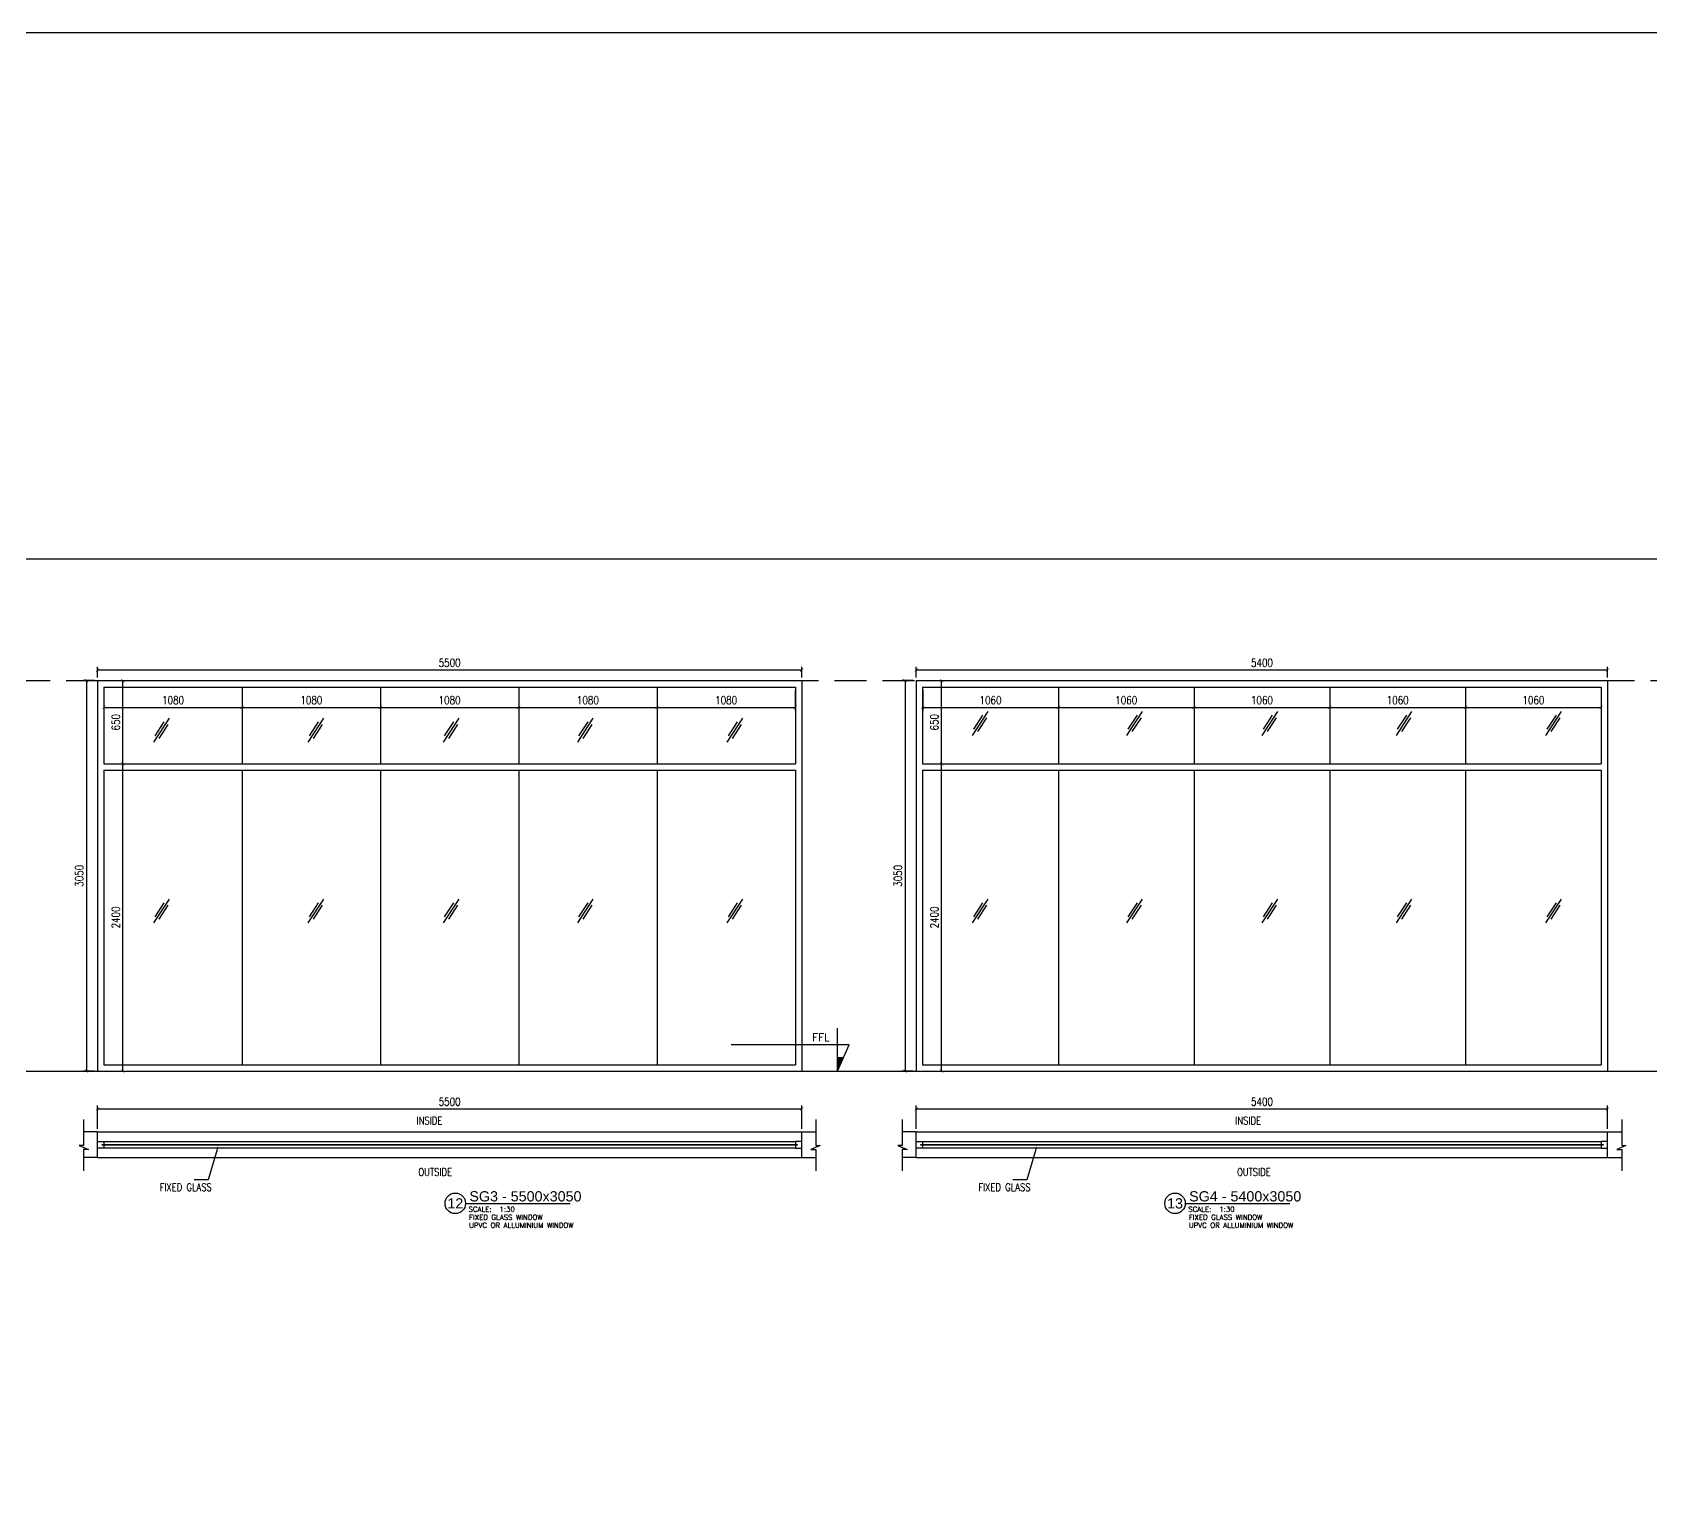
# Model space of a CAD drawing. Extents: x -32840 to 422982, y 280745 to 888746.
# Drawn here: x 367759 to 380399, y 414700 to 426137 of the extents above; entities that cross this region are included whole.
import ezdxf
from ezdxf import colors
from ezdxf.entities.mleader import LeaderData, LeaderLine
from ezdxf.enums import TextEntityAlignment as Align
from ezdxf.math import Vec2, Vec3

# ---------------------------------------------------------------- set-up
doc = ezdxf.new("R2010")
doc.units = 0
doc.header["$LTSCALE"] = 1000
doc.header["$PDMODE"] = 3
doc.linetypes.add('CONTINOUS', pattern=[0])
doc.linetypes.add('HIDDEN', pattern=[0.375, 0.25, -0.125])
doc.layers.get('Defpoints').update_dxf_attribs({"linetype": 'HIDDEN'})
for name, color, linetype in [('A-Dim det', 3, 'Continuous'), ('A-DOOR', 1, 'Continuous'), ('A-FL-Drop', 3, 'Continuous'), ('A-Frame', 32, 'Continuous'), ('A-Glass', 140, 'Continuous'), ('A-HAT', 8, 'Continuous'), ('A-RD', 6, 'Continuous'), ('A-Tag LVl', 2, 'Continuous'), ('A-WALL', 7, 'CONTINOUS')]:
    doc.layers.add(name, color=color, linetype=linetype)
doc.styles.add('Arial', font='arial.ttf')
doc.styles.add('ROMANS', font='romans.shx', dxfattribs={"width": 0.8})
doc.styles.get("Standard").update_dxf_attribs({"font": 'arial.ttf'})
doc.dimstyles.new('A-Det', dxfattribs={"dimscale": 25, "dimtxt": 2.5, "dimasz": 1, "dimexe": 1, "dimexo": 1, "dimgap": 1, "dimtad": 1, "dimdec": 0, "dimlfac": -0.01, "dimzin": 3, "dimdsep": 46, "dimtxsty": 'ROMANS', "dimblk": 'ARCHTICK', "dimcen": 1, "dimclrd": 256, "dimclre": 256, "dimclrt": 6, "dimadec": 0, "dimazin": 0, "dimtfac": 1, "dimtdec": 0, "dimtix": 1, "dimtmove": 1, "dimatfit": 3, "dimfxl": 1, "dimfrac": 2, "dimtolj": 1, "dimtzin": 3, "dimarcsym": 0})

# ---------------------------------------------------------------- blocks, each defined once
blk = doc.blocks.new('_ArchTick')
at = {"color": 0, "linetype": 'ByBlock', "const_width": 0.15}
blk.add_lwpolyline([(-0.5, -0.5), (0.5, 0.5)], dxfattribs=at)
blk = doc.blocks.new('*D288')
at = {"layer": 'A-Dim det', "lineweight": -2, "transparency": 16777216}
for p, q in [((368268, 417573), (368268, 417754)), ((373768, 417573), (373768, 417754)), ((368268, 417729), (373768, 417729))]:
    blk.add_line(p, q, dxfattribs=at)
at = {"layer": 'Defpoints', "color": 0, "transparency": 16777216}
for p in [(373768, 417729), (368268, 417548), (373768, 417548)]:
    blk.add_point(p, dxfattribs=at)
at = {"layer": 'A-Dim det', "lineweight": -2, "transparency": 16777216, "xscale": 25, "yscale": 25, "zscale": 25, "rotation": 180}
blk.add_blockref('_ArchTick', (368268, 417729), dxfattribs=at)
at = {"layer": 'A-Dim det', "lineweight": -2, "transparency": 16777216, "xscale": 25, "yscale": 25, "zscale": 25}
blk.add_blockref('_ArchTick', (373768, 417729), dxfattribs=at)
at = {"layer": 'A-Dim det', "color": 6, "transparency": 16777216, "insert": (371018, 417785), "char_height": 62.5, "attachment_point": 5, "style": 'ROMANS'}
blk.add_mtext('\\A1;5500', dxfattribs=at)
blk = doc.blocks.new('TAG-LABEL')
at = {"linetype": 'Continuous'}
blk.add_line((-65.32, 0), (-24.49, 0), dxfattribs=at)
blk.add_circle((-69.32, 0), 4, dxfattribs=at)
at = {"color": 6, "style": 'ROMANS'}
blk.add_text('SCALE:', height=2, dxfattribs=at).set_placement((-64.13, -3.31))
at = {"color": 6, "style": 'Arial'}
blk.add_attdef('88', text='', height=4, dxfattribs=at).set_placement((-69.32, 0), align=Align.MIDDLE_CENTER)
at = {"color": 6}
for tag, p, height, style in [('LABELNAME', (-63.82, 0.75), 4, 'Arial'), ('DES.LINE.01', (-63.94, -6.44), 2, 'ROMANS'), ('SCALE', (-52.05, -3.31), 2, 'ROMANS'), ('DES.LINE.02', (-63.94, -9.56), 2, 'ROMANS')]:
    blk.add_attdef(tag, p, '', height=height, dxfattribs=dict(at, style=style))
blk = doc.blocks.new('*D287')
at = {"layer": 'A-Dim det', "lineweight": -2, "transparency": 16777216}
for p, q in [((368243, 421074), (368157, 421074)), ((368182, 421074), (368182, 418024)), ((368243, 418024), (368157, 418024))]:
    blk.add_line(p, q, dxfattribs=at)
at = {"layer": 'Defpoints', "color": 0, "transparency": 16777216}
for p in [(368268, 421074), (368182, 418024), (368268, 418024)]:
    blk.add_point(p, dxfattribs=at)
at = {"layer": 'A-Dim det', "lineweight": -2, "transparency": 16777216, "xscale": 25, "yscale": 25, "zscale": 25}
for p, rotation in [((368182, 421074), 90), ((368182, 418024), 270)]:
    blk.add_blockref('_ArchTick', p, dxfattribs=dict(at, rotation=rotation))
at = {"layer": 'A-Dim det', "color": 6, "transparency": 16777216, "insert": (368125, 419549), "char_height": 62.5, "attachment_point": 5, "rotation": 90, "style": 'ROMANS'}
blk.add_mtext('\\A1;3050', dxfattribs=at)
blk = doc.blocks.new('*D283')
at = {"layer": 'A-Dim det', "lineweight": -2, "transparency": 16777216}
for p, q in [((368318, 420999), (368318, 420840)), ((369398, 420999), (369398, 420840)), ((368318, 420865), (369398, 420865))]:
    blk.add_line(p, q, dxfattribs=at)
at = {"layer": 'Defpoints', "color": 0, "transparency": 16777216}
for p in [(368318, 421024), (369398, 421024), (369398, 420865)]:
    blk.add_point(p, dxfattribs=at)
at = {"layer": 'A-Dim det', "lineweight": -2, "transparency": 16777216, "xscale": 25, "yscale": 25, "zscale": 25, "rotation": 180}
blk.add_blockref('_ArchTick', (368318, 420865), dxfattribs=at)
at = {"layer": 'A-Dim det', "lineweight": -2, "transparency": 16777216, "xscale": 25, "yscale": 25, "zscale": 25}
blk.add_blockref('_ArchTick', (369398, 420865), dxfattribs=at)
at = {"layer": 'A-Dim det', "color": 6, "transparency": 16777216, "insert": (368858, 420921), "char_height": 62.5, "attachment_point": 5, "style": 'ROMANS'}
blk.add_mtext('\\A1;1080', dxfattribs=at)
blk = doc.blocks.new('*D284')
at = {"layer": 'A-Dim det', "lineweight": -2, "transparency": 16777216}
for p, q in [((369398, 420999), (369398, 420840)), ((370478, 420999), (370478, 420840)), ((369398, 420865), (370478, 420865))]:
    blk.add_line(p, q, dxfattribs=at)
at = {"layer": 'Defpoints', "color": 0, "transparency": 16777216}
for p in [(369398, 421024), (370478, 421024), (370478, 420865)]:
    blk.add_point(p, dxfattribs=at)
at = {"layer": 'A-Dim det', "lineweight": -2, "transparency": 16777216, "xscale": 25, "yscale": 25, "zscale": 25, "rotation": 180}
blk.add_blockref('_ArchTick', (369398, 420865), dxfattribs=at)
at = {"layer": 'A-Dim det', "lineweight": -2, "transparency": 16777216, "xscale": 25, "yscale": 25, "zscale": 25}
blk.add_blockref('_ArchTick', (370478, 420865), dxfattribs=at)
at = {"layer": 'A-Dim det', "color": 6, "transparency": 16777216, "insert": (369938, 420921), "char_height": 62.5, "attachment_point": 5, "style": 'ROMANS'}
blk.add_mtext('\\A1;1080', dxfattribs=at)
blk = doc.blocks.new('*D285')
at = {"layer": 'A-Dim det', "lineweight": -2, "transparency": 16777216}
for p, q in [((370478, 420999), (370478, 420840)), ((371558, 420999), (371558, 420840)), ((370478, 420865), (371558, 420865))]:
    blk.add_line(p, q, dxfattribs=at)
at = {"layer": 'Defpoints', "color": 0, "transparency": 16777216}
for p in [(370478, 421024), (371558, 421024), (371558, 420865)]:
    blk.add_point(p, dxfattribs=at)
at = {"layer": 'A-Dim det', "lineweight": -2, "transparency": 16777216, "xscale": 25, "yscale": 25, "zscale": 25, "rotation": 180}
blk.add_blockref('_ArchTick', (370478, 420865), dxfattribs=at)
at = {"layer": 'A-Dim det', "lineweight": -2, "transparency": 16777216, "xscale": 25, "yscale": 25, "zscale": 25}
blk.add_blockref('_ArchTick', (371558, 420865), dxfattribs=at)
at = {"layer": 'A-Dim det', "color": 6, "transparency": 16777216, "insert": (371018, 420921), "char_height": 62.5, "attachment_point": 5, "style": 'ROMANS'}
blk.add_mtext('\\A1;1080', dxfattribs=at)
blk = doc.blocks.new('*D286')
at = {"layer": 'A-Dim det', "lineweight": -2, "transparency": 16777216}
for p, q in [((371558, 420999), (371558, 420840)), ((372638, 420999), (372638, 420840)), ((371558, 420865), (372638, 420865))]:
    blk.add_line(p, q, dxfattribs=at)
at = {"layer": 'Defpoints', "color": 0, "transparency": 16777216}
for p in [(371558, 421024), (372638, 421024), (372638, 420865)]:
    blk.add_point(p, dxfattribs=at)
at = {"layer": 'A-Dim det', "lineweight": -2, "transparency": 16777216, "xscale": 25, "yscale": 25, "zscale": 25, "rotation": 180}
blk.add_blockref('_ArchTick', (371558, 420865), dxfattribs=at)
at = {"layer": 'A-Dim det', "lineweight": -2, "transparency": 16777216, "xscale": 25, "yscale": 25, "zscale": 25}
blk.add_blockref('_ArchTick', (372638, 420865), dxfattribs=at)
at = {"layer": 'A-Dim det', "color": 6, "transparency": 16777216, "insert": (372098, 420921), "char_height": 62.5, "attachment_point": 5, "style": 'ROMANS'}
blk.add_mtext('\\A1;1080', dxfattribs=at)
blk = doc.blocks.new('*D282')
at = {"layer": 'A-Dim det', "lineweight": -2, "transparency": 16777216}
for p, q in [((372638, 420999), (372638, 420840)), ((373718, 420999), (373718, 420840)), ((372638, 420865), (373718, 420865))]:
    blk.add_line(p, q, dxfattribs=at)
at = {"layer": 'Defpoints', "color": 0, "transparency": 16777216}
for p in [(372638, 421024), (373718, 421024), (373718, 420865)]:
    blk.add_point(p, dxfattribs=at)
at = {"layer": 'A-Dim det', "lineweight": -2, "transparency": 16777216, "xscale": 25, "yscale": 25, "zscale": 25, "rotation": 180}
blk.add_blockref('_ArchTick', (372638, 420865), dxfattribs=at)
at = {"layer": 'A-Dim det', "lineweight": -2, "transparency": 16777216, "xscale": 25, "yscale": 25, "zscale": 25}
blk.add_blockref('_ArchTick', (373718, 420865), dxfattribs=at)
at = {"layer": 'A-Dim det', "color": 6, "transparency": 16777216, "insert": (373178, 420921), "char_height": 62.5, "attachment_point": 5, "style": 'ROMANS'}
blk.add_mtext('\\A1;1080', dxfattribs=at)
blk = doc.blocks.new('GLAZ')
for p, q in [((203, 312), (0, 0)), ((135, 264), (16, 82)), ((187, 230), (69, 48))]:
    blk.add_line(p, q)
blk = doc.blocks.new('*D280')
at = {"layer": 'A-Dim det', "lineweight": -2, "transparency": 16777216}
for p, q in [((368343, 420424), (368491, 420424)), ((368466, 418024), (368466, 420424)), ((368293, 418024), (368491, 418024))]:
    blk.add_line(p, q, dxfattribs=at)
at = {"layer": 'Defpoints', "color": 0, "transparency": 16777216}
for p in [(368318, 420424), (368466, 420424), (368268, 418024)]:
    blk.add_point(p, dxfattribs=at)
at = {"layer": 'A-Dim det', "lineweight": -2, "transparency": 16777216, "xscale": 25, "yscale": 25, "zscale": 25}
for p, rotation in [((368466, 420424), 90), ((368466, 418024), 270)]:
    blk.add_blockref('_ArchTick', p, dxfattribs=dict(at, rotation=rotation))
at = {"layer": 'A-Dim det', "color": 6, "transparency": 16777216, "insert": (368410, 419224), "char_height": 62.5, "attachment_point": 5, "rotation": 90, "style": 'ROMANS'}
blk.add_mtext('\\A1;2400', dxfattribs=at)
blk = doc.blocks.new('*D281')
at = {"layer": 'A-Dim det', "lineweight": -2, "transparency": 16777216}
for p, q in [((368343, 421074), (368491, 421074)), ((368466, 420424), (368466, 421074)), ((368343, 420424), (368491, 420424))]:
    blk.add_line(p, q, dxfattribs=at)
at = {"layer": 'Defpoints', "color": 0, "transparency": 16777216}
for p in [(368318, 421074), (368466, 421074), (368318, 420424)]:
    blk.add_point(p, dxfattribs=at)
at = {"layer": 'A-Dim det', "lineweight": -2, "transparency": 16777216, "xscale": 25, "yscale": 25, "zscale": 25}
for p, rotation in [((368466, 421074), 90), ((368466, 420424), 270)]:
    blk.add_blockref('_ArchTick', p, dxfattribs=dict(at, rotation=rotation))
at = {"layer": 'A-Dim det', "color": 6, "transparency": 16777216, "insert": (368410, 420749), "char_height": 62.5, "attachment_point": 5, "rotation": 90, "style": 'ROMANS'}
blk.add_mtext('\\A1;650', dxfattribs=at)
blk = doc.blocks.new('*D289')
at = {"layer": 'A-Dim det', "lineweight": -2, "transparency": 16777216}
for p, q in [((368268, 421099), (368268, 421182)), ((368268, 421157), (373768, 421157)), ((373768, 421099), (373768, 421182))]:
    blk.add_line(p, q, dxfattribs=at)
at = {"layer": 'Defpoints', "color": 0, "transparency": 16777216}
for p in [(373768, 421157), (368268, 421074), (373768, 421074)]:
    blk.add_point(p, dxfattribs=at)
at = {"layer": 'A-Dim det', "lineweight": -2, "transparency": 16777216, "xscale": 25, "yscale": 25, "zscale": 25, "rotation": 180}
blk.add_blockref('_ArchTick', (368268, 421157), dxfattribs=at)
at = {"layer": 'A-Dim det', "lineweight": -2, "transparency": 16777216, "xscale": 25, "yscale": 25, "zscale": 25}
blk.add_blockref('_ArchTick', (373768, 421157), dxfattribs=at)
at = {"layer": 'A-Dim det', "color": 6, "transparency": 16777216, "insert": (371018, 421213), "char_height": 62.5, "attachment_point": 5, "style": 'ROMANS'}
blk.add_mtext('\\A1;5500', dxfattribs=at)
blk = doc.blocks.new('*D290')
at = {"layer": 'A-Dim det', "lineweight": -2, "transparency": 16777216}
for p, q in [((374663, 417573), (374663, 417754)), ((380063, 417573), (380063, 417754)), ((374663, 417729), (380063, 417729))]:
    blk.add_line(p, q, dxfattribs=at)
at = {"layer": 'Defpoints', "color": 0, "transparency": 16777216}
for p in [(380063, 417729), (374663, 417548), (380063, 417548)]:
    blk.add_point(p, dxfattribs=at)
at = {"layer": 'A-Dim det', "lineweight": -2, "transparency": 16777216, "xscale": 25, "yscale": 25, "zscale": 25, "rotation": 180}
blk.add_blockref('_ArchTick', (374663, 417729), dxfattribs=at)
at = {"layer": 'A-Dim det', "lineweight": -2, "transparency": 16777216, "xscale": 25, "yscale": 25, "zscale": 25}
blk.add_blockref('_ArchTick', (380063, 417729), dxfattribs=at)
at = {"layer": 'A-Dim det', "color": 6, "transparency": 16777216, "insert": (377363, 417785), "char_height": 62.5, "attachment_point": 5, "style": 'ROMANS'}
blk.add_mtext('\\A1;5400', dxfattribs=at)
blk = doc.blocks.new('*D291')
at = {"layer": 'A-Dim det', "lineweight": -2, "transparency": 16777216}
for p, q in [((374638, 421074), (374551, 421074)), ((374576, 421074), (374576, 418024)), ((374638, 418024), (374551, 418024))]:
    blk.add_line(p, q, dxfattribs=at)
at = {"layer": 'Defpoints', "color": 0, "transparency": 16777216}
for p in [(374663, 421074), (374576, 418024), (374663, 418024)]:
    blk.add_point(p, dxfattribs=at)
at = {"layer": 'A-Dim det', "lineweight": -2, "transparency": 16777216, "xscale": 25, "yscale": 25, "zscale": 25}
for p, rotation in [((374576, 421074), 90), ((374576, 418024), 270)]:
    blk.add_blockref('_ArchTick', p, dxfattribs=dict(at, rotation=rotation))
at = {"layer": 'A-Dim det', "color": 6, "transparency": 16777216, "insert": (374520, 419549), "char_height": 62.5, "attachment_point": 5, "rotation": 90, "style": 'ROMANS'}
blk.add_mtext('\\A1;3050', dxfattribs=at)
blk = doc.blocks.new('*D292')
at = {"layer": 'A-Dim det', "lineweight": -2, "transparency": 16777216}
for p, q in [((374713, 420999), (374713, 420840)), ((375773, 420999), (375773, 420840)), ((374713, 420865), (375773, 420865))]:
    blk.add_line(p, q, dxfattribs=at)
at = {"layer": 'Defpoints', "color": 0, "transparency": 16777216}
for p in [(374713, 421024), (375773, 421024), (375773, 420865)]:
    blk.add_point(p, dxfattribs=at)
at = {"layer": 'A-Dim det', "lineweight": -2, "transparency": 16777216, "xscale": 25, "yscale": 25, "zscale": 25, "rotation": 180}
blk.add_blockref('_ArchTick', (374713, 420865), dxfattribs=at)
at = {"layer": 'A-Dim det', "lineweight": -2, "transparency": 16777216, "xscale": 25, "yscale": 25, "zscale": 25}
blk.add_blockref('_ArchTick', (375773, 420865), dxfattribs=at)
at = {"layer": 'A-Dim det', "color": 6, "transparency": 16777216, "insert": (375243, 420921), "char_height": 62.5, "attachment_point": 5, "style": 'ROMANS'}
blk.add_mtext('\\A1;1060', dxfattribs=at)
blk = doc.blocks.new('*D293')
at = {"layer": 'A-Dim det', "lineweight": -2, "transparency": 16777216}
for p, q in [((375773, 420999), (375773, 420840)), ((376833, 420999), (376833, 420840)), ((375773, 420865), (376833, 420865))]:
    blk.add_line(p, q, dxfattribs=at)
at = {"layer": 'Defpoints', "color": 0, "transparency": 16777216}
for p in [(375773, 421024), (376833, 421024), (376833, 420865)]:
    blk.add_point(p, dxfattribs=at)
at = {"layer": 'A-Dim det', "lineweight": -2, "transparency": 16777216, "xscale": 25, "yscale": 25, "zscale": 25, "rotation": 180}
blk.add_blockref('_ArchTick', (375773, 420865), dxfattribs=at)
at = {"layer": 'A-Dim det', "lineweight": -2, "transparency": 16777216, "xscale": 25, "yscale": 25, "zscale": 25}
blk.add_blockref('_ArchTick', (376833, 420865), dxfattribs=at)
at = {"layer": 'A-Dim det', "color": 6, "transparency": 16777216, "insert": (376303, 420921), "char_height": 62.5, "attachment_point": 5, "style": 'ROMANS'}
blk.add_mtext('\\A1;1060', dxfattribs=at)
blk = doc.blocks.new('*D294')
at = {"layer": 'A-Dim det', "lineweight": -2, "transparency": 16777216}
for p, q in [((376833, 420999), (376833, 420840)), ((377893, 420999), (377893, 420840)), ((376833, 420865), (377893, 420865))]:
    blk.add_line(p, q, dxfattribs=at)
at = {"layer": 'Defpoints', "color": 0, "transparency": 16777216}
for p in [(376833, 421024), (377893, 421024), (377893, 420865)]:
    blk.add_point(p, dxfattribs=at)
at = {"layer": 'A-Dim det', "lineweight": -2, "transparency": 16777216, "xscale": 25, "yscale": 25, "zscale": 25, "rotation": 180}
blk.add_blockref('_ArchTick', (376833, 420865), dxfattribs=at)
at = {"layer": 'A-Dim det', "lineweight": -2, "transparency": 16777216, "xscale": 25, "yscale": 25, "zscale": 25}
blk.add_blockref('_ArchTick', (377893, 420865), dxfattribs=at)
at = {"layer": 'A-Dim det', "color": 6, "transparency": 16777216, "insert": (377363, 420921), "char_height": 62.5, "attachment_point": 5, "style": 'ROMANS'}
blk.add_mtext('\\A1;1060', dxfattribs=at)
blk = doc.blocks.new('*D295')
at = {"layer": 'A-Dim det', "lineweight": -2, "transparency": 16777216}
for p, q in [((377893, 420999), (377893, 420840)), ((378953, 420999), (378953, 420840)), ((377893, 420865), (378953, 420865))]:
    blk.add_line(p, q, dxfattribs=at)
at = {"layer": 'Defpoints', "color": 0, "transparency": 16777216}
for p in [(377893, 421024), (378953, 421024), (378953, 420865)]:
    blk.add_point(p, dxfattribs=at)
at = {"layer": 'A-Dim det', "lineweight": -2, "transparency": 16777216, "xscale": 25, "yscale": 25, "zscale": 25, "rotation": 180}
blk.add_blockref('_ArchTick', (377893, 420865), dxfattribs=at)
at = {"layer": 'A-Dim det', "lineweight": -2, "transparency": 16777216, "xscale": 25, "yscale": 25, "zscale": 25}
blk.add_blockref('_ArchTick', (378953, 420865), dxfattribs=at)
at = {"layer": 'A-Dim det', "color": 6, "transparency": 16777216, "insert": (378423, 420921), "char_height": 62.5, "attachment_point": 5, "style": 'ROMANS'}
blk.add_mtext('\\A1;1060', dxfattribs=at)
blk = doc.blocks.new('*D296')
at = {"layer": 'A-Dim det', "lineweight": -2, "transparency": 16777216}
for p, q in [((378953, 420999), (378953, 420840)), ((380013, 420999), (380013, 420840)), ((378953, 420865), (380013, 420865))]:
    blk.add_line(p, q, dxfattribs=at)
at = {"layer": 'Defpoints', "color": 0, "transparency": 16777216}
for p in [(378953, 421024), (380013, 421024), (380013, 420865)]:
    blk.add_point(p, dxfattribs=at)
at = {"layer": 'A-Dim det', "lineweight": -2, "transparency": 16777216, "xscale": 25, "yscale": 25, "zscale": 25, "rotation": 180}
blk.add_blockref('_ArchTick', (378953, 420865), dxfattribs=at)
at = {"layer": 'A-Dim det', "lineweight": -2, "transparency": 16777216, "xscale": 25, "yscale": 25, "zscale": 25}
blk.add_blockref('_ArchTick', (380013, 420865), dxfattribs=at)
at = {"layer": 'A-Dim det', "color": 6, "transparency": 16777216, "insert": (379483, 420921), "char_height": 62.5, "attachment_point": 5, "style": 'ROMANS'}
blk.add_mtext('\\A1;1060', dxfattribs=at)
blk = doc.blocks.new('*D297')
at = {"layer": 'A-Dim det', "lineweight": -2, "transparency": 16777216}
for p, q in [((374738, 420424), (374886, 420424)), ((374861, 418024), (374861, 420424)), ((374688, 418024), (374886, 418024))]:
    blk.add_line(p, q, dxfattribs=at)
at = {"layer": 'Defpoints', "color": 0, "transparency": 16777216}
for p in [(374713, 420424), (374861, 420424), (374663, 418024)]:
    blk.add_point(p, dxfattribs=at)
at = {"layer": 'A-Dim det', "lineweight": -2, "transparency": 16777216, "xscale": 25, "yscale": 25, "zscale": 25}
for p, rotation in [((374861, 420424), 90), ((374861, 418024), 270)]:
    blk.add_blockref('_ArchTick', p, dxfattribs=dict(at, rotation=rotation))
at = {"layer": 'A-Dim det', "color": 6, "transparency": 16777216, "insert": (374804, 419224), "char_height": 62.5, "attachment_point": 5, "rotation": 90, "style": 'ROMANS'}
blk.add_mtext('\\A1;2400', dxfattribs=at)
blk = doc.blocks.new('*D298')
at = {"layer": 'A-Dim det', "lineweight": -2, "transparency": 16777216}
for p, q in [((374738, 421074), (374886, 421074)), ((374861, 420424), (374861, 421074)), ((374738, 420424), (374886, 420424))]:
    blk.add_line(p, q, dxfattribs=at)
at = {"layer": 'Defpoints', "color": 0, "transparency": 16777216}
for p in [(374713, 421074), (374861, 421074), (374713, 420424)]:
    blk.add_point(p, dxfattribs=at)
at = {"layer": 'A-Dim det', "lineweight": -2, "transparency": 16777216, "xscale": 25, "yscale": 25, "zscale": 25}
for p, rotation in [((374861, 421074), 90), ((374861, 420424), 270)]:
    blk.add_blockref('_ArchTick', p, dxfattribs=dict(at, rotation=rotation))
at = {"layer": 'A-Dim det', "color": 6, "transparency": 16777216, "insert": (374804, 420749), "char_height": 62.5, "attachment_point": 5, "rotation": 90, "style": 'ROMANS'}
blk.add_mtext('\\A1;650', dxfattribs=at)
blk = doc.blocks.new('*D299')
at = {"layer": 'A-Dim det', "lineweight": -2, "transparency": 16777216}
for p, q in [((374663, 421099), (374663, 421182)), ((374663, 421157), (380063, 421157)), ((380063, 421099), (380063, 421182))]:
    blk.add_line(p, q, dxfattribs=at)
at = {"layer": 'Defpoints', "color": 0, "transparency": 16777216}
for p in [(380063, 421157), (374663, 421074), (380063, 421074)]:
    blk.add_point(p, dxfattribs=at)
at = {"layer": 'A-Dim det', "lineweight": -2, "transparency": 16777216, "xscale": 25, "yscale": 25, "zscale": 25, "rotation": 180}
blk.add_blockref('_ArchTick', (374663, 421157), dxfattribs=at)
at = {"layer": 'A-Dim det', "lineweight": -2, "transparency": 16777216, "xscale": 25, "yscale": 25, "zscale": 25}
blk.add_blockref('_ArchTick', (380063, 421157), dxfattribs=at)
at = {"layer": 'A-Dim det', "color": 6, "transparency": 16777216, "insert": (377363, 421213), "char_height": 62.5, "attachment_point": 5, "style": 'ROMANS'}
blk.add_mtext('\\A1;5400', dxfattribs=at)
blk = doc.blocks.new('TAG-LVL-SEC')
blk.add_hatch(color=256).paths.add_polyline_path([(0, 3.42), (-1.53, 3.42), (0, 0)])
for p, q in [((0, 0), (0, 11.17)), ((0, 0), (-3.06, 6.83)), ((-3.06, 6.83), (27.63, 6.83)), ((-1.53, 3.42), (0, 3.42))]:
    blk.add_line(p, q)
at = {"color": 6, "style": 'ROMANS'}
for tag, p in [('LEVEL', (1.61, 7.76)), ('LEVELTAG', (1.44, 3.9))]:
    blk.add_attdef(tag, p, '', height=2, dxfattribs=at)

msp = doc.modelspace()

# ---------------------------------------------------------------- linework, layer by layer
msp.add_lwpolyline([(316695.9, 426137), (422982.3, 426137), (422982.3, 403263.5), (316695.9, 403263.5)], close=True)
at = {"layer": 'A-DOOR'}
for p, q in [((368268.3, 421073.8), (373768.3, 421073.8)), ((368268.3, 421073.8), (368268.3, 418023.8)), ((373768.3, 421073.8), (373768.3, 418023.8)), ((374662.8, 421073.8), (380062.8, 421073.8)), ((374662.8, 421073.8), (374662.8, 418023.8)), ((380062.8, 421073.8), (380062.8, 418023.8)), ((368318.3, 421023.8), (373718.3, 421023.8)), ((368318.3, 421023.8), (368318.3, 420423.8)), ((369398.3, 421023.8), (369398.3, 420423.8)), ((370478.3, 421023.8), (370478.3, 420423.8)), ((371558.3, 421023.8), (371558.3, 420423.8)), ((372638.3, 421023.8), (372638.3, 420423.8)), ((373718.3, 421023.8), (373718.3, 420423.8)), ((374712.8, 421023.8), (380012.8, 421023.8)), ((374712.8, 421023.8), (374712.8, 420423.8)), ((375772.8, 421023.8), (375772.8, 420423.8)), ((376832.8, 421023.8), (376832.8, 420423.8)), ((377892.8, 421023.8), (377892.8, 420423.8)), ((378952.8, 421023.8), (378952.8, 420423.8)), ((380012.8, 421023.8), (380012.8, 420423.8)), ((368318.3, 420423.8), (373718.3, 420423.8)), ((374712.8, 420423.8), (380012.8, 420423.8)), ((368318.3, 420373.8), (368318.3, 418073.8)), ((368318.3, 420373.8), (373718.3, 420373.8)), ((369398.3, 420373.8), (369398.3, 418073.8)), ((370478.3, 420373.8), (370478.3, 418073.8)), ((371558.3, 420373.8), (371558.3, 418073.8)), ((372638.3, 420373.8), (372638.3, 418073.8)), ((373718.3, 420373.8), (373718.3, 418073.8)), ((374712.8, 420373.8), (374712.8, 418073.8)), ((374712.8, 420373.8), (380012.8, 420373.8)), ((375772.8, 420373.8), (375772.8, 418073.8)), ((376832.8, 420373.8), (376832.8, 418073.8)), ((377892.8, 420373.8), (377892.8, 418073.8)), ((378952.8, 420373.8), (378952.8, 418073.8)), ((380012.8, 420373.8), (380012.8, 418073.8)), ((368268.3, 418023.8), (373768.3, 418023.8)), ((368318.3, 418073.8), (373718.3, 418073.8)), ((374662.8, 418023.8), (380062.8, 418023.8)), ((374712.8, 418073.8), (380012.8, 418073.8)), ((368268.3, 417548.3), (373768.3, 417548.3)), ((374662.8, 417548.3), (380062.8, 417548.3)), ((368268.3, 417348.3), (373768.3, 417348.3)), ((374662.8, 417348.3), (380062.8, 417348.3))]:
    msp.add_line(p, q, dxfattribs=at)
at = {"layer": 'A-Frame', "color": 8}
for p, q in [((368318.3, 417474.6), (373718.3, 417474.6)), ((373718.3, 417422.1), (368318.3, 417422.1)), ((374712.8, 417474.6), (380012.8, 417474.6)), ((380012.8, 417422.1), (374712.8, 417422.1))]:
    msp.add_line(p, q, dxfattribs=at)
at = {"layer": 'A-Frame'}
for points in [[(368318.3, 417446.3), (368318.3, 417422.1), (368268.3, 417422.1), (368268.3, 417474.6), (368318.3, 417474.6), (368318.3, 417450.3)], [(373718.3, 417446.3), (373718.3, 417422.1), (373768.3, 417422.1), (373768.3, 417474.6), (373718.3, 417474.6), (373718.3, 417450.3)], [(374712.8, 417446.3), (374712.8, 417422.1), (374662.8, 417422.1), (374662.8, 417474.6), (374712.8, 417474.6), (374712.8, 417450.3)], [(380012.8, 417446.3), (380012.8, 417422.1), (380062.8, 417422.1), (380062.8, 417474.6), (380012.8, 417474.6), (380012.8, 417450.3)]]:
    msp.add_lwpolyline(points, dxfattribs=at)
at = {"layer": 'A-Glass'}
for points in [[(368303.3, 417446.3), (368303.3, 417450.3), (373733.3, 417450.3), (373733.3, 417446.3), (368303.3, 417446.3)], [(374697.8, 417446.3), (374697.8, 417450.3), (380027.8, 417450.3), (380027.8, 417446.3), (374697.8, 417446.3)]]:
    msp.add_lwpolyline(points, close=True, dxfattribs=at)
at = {"layer": 'A-HAT'}
for points in [[(368157.3, 417647.1), (368157.3, 417442.2), (368125.5, 417442.2), (368197.3, 417410.3), (368157.3, 417410.3), (368157.3, 417244)], [(373879.2, 417647.1), (373879.2, 417442.2), (373911, 417442.2), (373839.2, 417410.3), (373879.2, 417410.3), (373879.2, 417244)], [(374551.8, 417647.1), (374551.8, 417442.2), (374520.1, 417442.2), (374591.8, 417410.3), (374551.8, 417410.3), (374551.8, 417244)], [(380173.8, 417647.1), (380173.8, 417442.2), (380205.5, 417442.2), (380133.8, 417410.3), (380173.8, 417410.3), (380173.8, 417244)]]:
    msp.add_lwpolyline(points, dxfattribs=at)
at = {"layer": 'A-WALL'}
for p, q in [((348669.1, 422023.8), (402265.7, 422023.8)), ((335642.9, 418023.8), (400304, 418023.8)), ((368268.3, 417548.3), (368157.3, 417548.3)), ((368268.3, 417348.3), (368268.3, 417548.3)), ((373768.3, 417548.3), (373879.2, 417548.3)), ((373768.3, 417348.3), (373768.3, 417548.3)), ((374662.8, 417548.3), (374551.8, 417548.3)), ((374662.8, 417348.3), (374662.8, 417548.3)), ((380062.8, 417548.3), (380173.8, 417548.3)), ((380062.8, 417348.3), (380062.8, 417548.3)), ((368268.3, 417348.3), (368157.3, 417348.3)), ((373768.3, 417348.3), (373879.2, 417348.3)), ((374662.8, 417348.3), (374551.8, 417348.3)), ((380062.8, 417348.3), (380173.8, 417348.3))]:
    msp.add_line(p, q, dxfattribs=at)
at = {"layer": 'A-WALL', "linetype": 'HIDDEN'}
msp.add_line((349273.8, 421073.8), (402265.7, 421073.8), dxfattribs=at)

# ---------------------------------------------------------------- block references
at = {"layer": 'A-HAT', "xscale": 0.6, "yscale": 0.6, "zscale": 0.6}
for p in [(368705.2, 420593.9), (369911.5, 420593.9), (370966.9, 420593.9), (372015.8, 420593.9), (373184, 420593.9), (375099.8, 420646.3), (376306, 420646.3), (377361.5, 420646.3), (378410.3, 420646.3), (379578.6, 420646.3), (368705.2, 419180.7), (369911.5, 419180.7), (370966.9, 419180.7), (372015.8, 419180.7), (373184, 419180.7), (375099.8, 419180.7), (376306, 419180.7), (377361.5, 419180.7), (378410.3, 419180.7), (379578.6, 419180.7)]:
    msp.add_blockref('GLAZ', p, dxfattribs=at)
at = {"layer": 'A-Tag LVl'}
ref = msp.add_blockref('TAG-LVL-SEC', (374046.5, 418023.8), dxfattribs=dict(at, xscale=-30, yscale=30, zscale=30))
ref.add_attrib('LEVEL', 'FFL', dxfattribs={"layer": '0', "color": 6, "height": 60, "style": 'ROMANS'}).set_placement((373986.3, 418256.7), align=Align.RIGHT)
at = {"layer": 'A-Tag LVl', "xscale": 20, "yscale": 20, "zscale": 20}
for p, values in [((372448.6, 416990.9), {'88': '12', 'LABELNAME': 'SG3 - 5500x3050', 'SCALE': '1:30', 'DES.LINE.01': 'FIXED GLASS WINDOW', 'DES.LINE.02': 'UPVC OR ALLUMINIUM WINDOW'}), ((378070.5, 416990.9), {'88': '13', 'LABELNAME': 'SG4 - 5400x3050', 'SCALE': '1:30', 'DES.LINE.01': 'FIXED GLASS WINDOW', 'DES.LINE.02': 'UPVC OR ALLUMINIUM WINDOW'})]:
    msp.add_blockref('TAG-LABEL', p, dxfattribs=at).add_auto_attribs(values)

# ---------------------------------------------------------------- texts
at = {"layer": 'A-RD', "style": 'ROMANS', "width": 0.8}
for s, p in [('INSIDE', (370860.7, 417636.6)), ('INSIDE', (377255.2, 417636.6)), ('OUTSIDE', (370905.3, 417235.2)), ('OUTSIDE', (377299.8, 417235.2)), ('FIXED GLASS', (368956.7, 417117.2)), ('FIXED GLASS', (375351.3, 417117.2))]:
    msp.add_text(s, height=60, dxfattribs=at).set_placement(p, align=Align.MIDDLE_CENTER)

# ---------------------------------------------------------------- dimensions: what is measured, and where the dimension line sits
at = {"layer": 'A-Dim det'}
for base, p1, p2, picture, middle in [((373768.3, 421156.9), (368268.3, 421073.8), (373768.3, 421073.8), '*D289', (371018.3, 421213.1)), ((380062.8, 421156.9), (374662.8, 421073.8), (380062.8, 421073.8), '*D299', (377362.8, 421213.1)), ((369398.3, 420865), (368318.3, 421023.8), (369398.3, 421023.8), '*D283', (368858.3, 420921.2)), ((370478.3, 420865), (369398.3, 421023.8), (370478.3, 421023.8), '*D284', (369938.3, 420921.2)), ((371558.3, 420865), (370478.3, 421023.8), (371558.3, 421023.8), '*D285', (371018.3, 420921.2)), ((372638.3, 420865), (371558.3, 421023.8), (372638.3, 421023.8), '*D286', (372098.3, 420921.2)), ((373718.3, 420865), (372638.3, 421023.8), (373718.3, 421023.8), '*D282', (373178.3, 420921.2)), ((375772.8, 420865), (374712.8, 421023.8), (375772.8, 421023.8), '*D292', (375242.8, 420921.2)), ((376832.8, 420865), (375772.8, 421023.8), (376832.8, 421023.8), '*D293', (376302.8, 420921.2)), ((377892.8, 420865), (376832.8, 421023.8), (377892.8, 421023.8), '*D294', (377362.8, 420921.2)), ((378952.8, 420865), (377892.8, 421023.8), (378952.8, 421023.8), '*D295', (378422.8, 420921.2)), ((380012.8, 420865), (378952.8, 421023.8), (380012.8, 421023.8), '*D296', (379482.8, 420921.2)), ((373768.3, 417729), (368268.3, 417548.3), (373768.3, 417548.3), '*D288', (371018.3, 417785.3)), ((380062.8, 417729), (374662.8, 417548.3), (380062.8, 417548.3), '*D290', (377362.8, 417785.3))]:
    dim = msp.add_linear_dim(base=base, p1=p1, p2=p2, dimstyle='A-Det', dxfattribs=at)
    dim.commit()
    dim.dimension.update_dxf_attribs({"geometry": picture, "text_midpoint": middle})
for base, p1, p2, picture, middle in [((368181.693201, 418023.8203553), (368268.2611816, 421073.8203553), (368268.2611815, 418023.8203553), '*D287', (368125.443201, 419548.8203553)), ((368466.0988104, 421073.8203553), (368318.2611816, 420423.8203552), (368318.2611816, 421073.8203553), '*D281', (368409.8488104, 420748.8203552)), ((374576.2241664, 418023.8203553), (374662.792147, 421073.8203553), (374662.792147, 418023.8203553), '*D291', (374519.9741664, 419548.8203553)), ((374860.6297758, 421073.8203553), (374712.792147, 420423.8203552), (374712.792147, 421073.8203553), '*D298', (374804.3797758, 420748.8203552)), ((368466.1, 420423.8), (368268.3, 418023.8), (368318.3, 420423.8), '*D280', (368409.8, 419223.8)), ((374860.6, 420423.8), (374662.8, 418023.8), (374712.8, 420423.8), '*D297', (374804.4, 419223.8))]:
    dim = msp.add_linear_dim(base=base, p1=p1, p2=p2, angle=90, dimstyle='A-Det', dxfattribs=at)
    dim.commit()
    dim.dimension.update_dxf_attribs({"geometry": picture, "text_midpoint": middle})

# ---------------------------------------------------------------- leaders
at = {"layer": 'A-FL-Drop'}
ml = msp.add_multileader_mtext('Standard', dxfattribs=at)
ml.set_content('', color=256)
ml.set_leader_properties()
ml.build(insert=Vec2(0, 0))
ml.multileader.update_dxf_attribs({"text_right_attachment_type": 6, "dogleg_length": 107.9, "arrow_head_size": 30})
ctx = ml.context
ctx.base_point, ctx.char_height, ctx.arrow_head_size, ctx.landing_gap_size, ctx.plane_origin = Vec3(369023, 417173.5), 0.18, 30, 0.09, Vec3(369208.2, 417484.9)
ctx.right_attachment = 6
notes = []
notes.append((ctx, [(0, (1, 1, 0), (369131.1, 417173.4), (-1, 0), 107.9, [(0, [(369210.5, 417441.6)], 0, [])])]))
ctx.mtext.insert, ctx.mtext.flow_direction = Vec3(369023.1, 417173.6), 5
ml = msp.add_multileader_mtext('Standard', dxfattribs=at)
ml.set_content('', color=256)
ml.set_leader_properties()
ml.build(insert=Vec2(0, 0))
ml.multileader.update_dxf_attribs({"text_right_attachment_type": 6, "dogleg_length": 107.9, "arrow_head_size": 30})
ctx = ml.context
ctx.base_point, ctx.char_height, ctx.arrow_head_size, ctx.landing_gap_size, ctx.plane_origin = Vec3(375417.6, 417173.5), 0.18, 30, 0.09, Vec3(375602.7, 417484.9)
ctx.right_attachment = 6
notes.append((ctx, [(0, (1, 1, 0), (375525.6, 417173.4), (-1, 0), 107.9, [(0, [(375605, 417441.6)], 0, [])])]))
ctx.mtext.insert, ctx.mtext.flow_direction = Vec3(375417.7, 417173.6), 5
for ctx, leaders in notes:
    for number, flags, end, landing, length, lines in leaders:
        leader = LeaderData()
        leader.index, (leader.has_last_leader_line, leader.has_dogleg_vector, leader.attachment_direction) = number, flags
        leader.last_leader_point, leader.dogleg_vector, leader.dogleg_length = Vec3(end), Vec3(landing), length
        for number, points, colour, breaks in lines:
            line = LeaderLine()
            line.index, line.vertices, line.color, line.breaks = number, Vec3.list(points), colors.encode_raw_color(colour), breaks
            leader.lines.append(line)
        ctx.leaders.append(leader)

doc.saveas('drawing.dxf')
